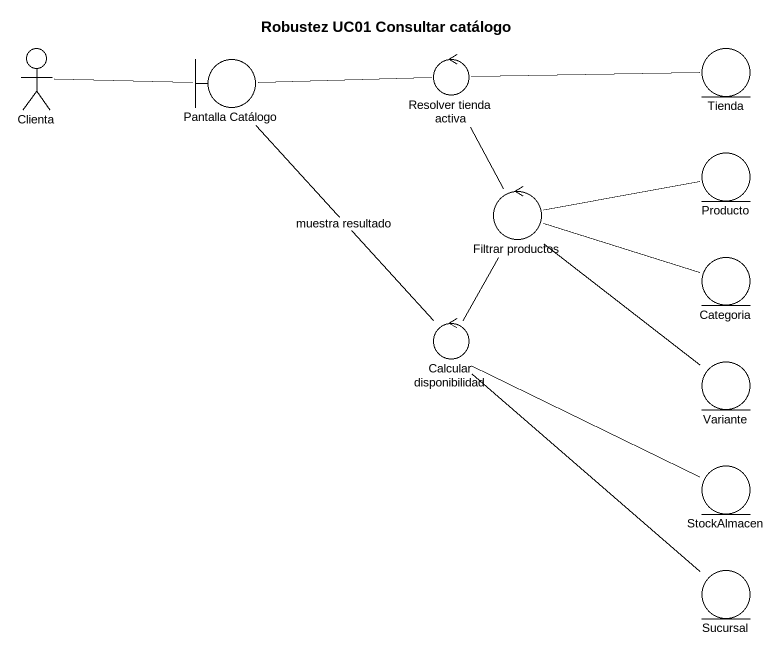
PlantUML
@startuml
title Robustez UC01 Consultar catálogo
actor Clienta
boundary "Pantalla Catálogo" as Pantalla_Catálogo
control "Resolver tienda activa" as Resolver_tienda_activa
entity Tienda
entity Producto
control "Filtrar productos" as Filtrar_productos
entity Categoria
control "Calcular disponibilidad" as Calcular_disponibilidad
entity Variante
entity StockAlmacen
entity Sucursal
Clienta -right- Pantalla_Catálogo
Pantalla_Catálogo -right- Resolver_tienda_activa
Resolver_tienda_activa -right- Tienda
Resolver_tienda_activa -- Filtrar_productos
Filtrar_productos -right- Producto
Filtrar_productos -right- Categoria
Filtrar_productos -- Calcular_disponibilidad
Filtrar_productos -- Variante
Calcular_disponibilidad -up- Pantalla_Catálogo : muestra resultado
Calcular_disponibilidad -right- StockAlmacen
Calcular_disponibilidad -- Sucursal
@enduml
